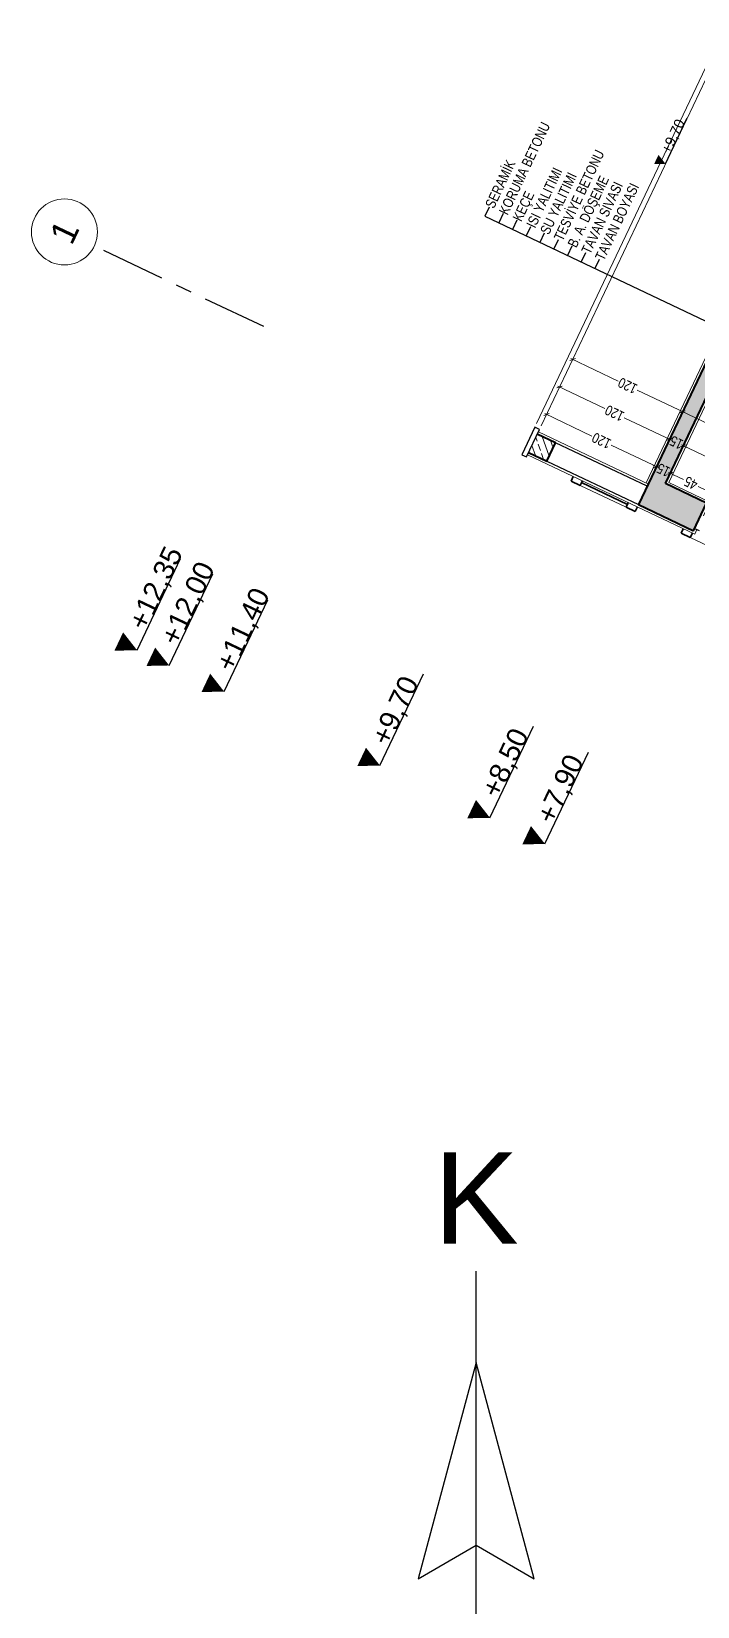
# Model space of a CAD drawing. Extents: x 190767 to 199252, y -247561 to -244711.
# Drawn here: x 191814 to 192033, y -247165 to -246648 of the extents above; entities that cross this region are included whole.
import ezdxf
from ezdxf.enums import TextEntityAlignment as Align

# ---------------------------------------------------------------- set-up
doc = ezdxf.new("R2010")
doc.units = 0
doc.header["$MEASUREMENT"] = 0
doc.linetypes.add('DUZ', pattern=[500, 500])
doc.linetypes.add('Grid Line', pattern=[111.125, 63.5, -15.875, 15.875, -15.875])
doc.layers.get('0').update_dxf_attribs({"linetype": 'CONTINUOUS'})
doc.layers.get('Defpoints').update_dxf_attribs({"linetype": 'CONTINUOUS'})
for name, color, linetype in [('Aks', 7, 'CONTINUOUS'), ('Duvar', 7, 'CONTINUOUS'), ('KOT', 1, 'CONTINUOUS'), ('MKDU0', 50, 'CONTINUOUS'), ('YAZI', 7, 'CONTINUOUS')]:
    doc.layers.add(name, color=color, linetype=linetype)
for name, color, linetype, lineweight in [('AKS TOPU', 54, 'CONTINUOUS', 9), ('BETONARME', 246, 'CONTINUOUS', 40), ('CAMEKAN-KESİM', 232, 'CONTINUOUS', 30), ('HARPUŞTA', 232, 'CONTINUOUS', 13), ('HARPUŞTA - KESİM', 232, 'CONTINUOUS', 30), ('KAPLAMA', 205, 'CONTINUOUS', 13), ('KAPLAMA-KESİM', 3, 'CONTINUOUS', 30), ('SIVA', 7, 'DUZ', 20), ('TARAMA', 4, 'CONTINUOUS', 9), ('ÖLÇÜ - İÇ', 144, 'CONTINUOUS', 9)]:
    doc.layers.add(name, color=color, linetype=linetype, lineweight=lineweight)
doc.styles.add('Arial_3', font='arial.ttf', dxfattribs={"height": 22.5})
doc.styles.get("Standard").update_dxf_attribs({"font": 'arial.ttf'})
doc.styles.add('YAZI DAR-08', font='arial.ttf', dxfattribs={"width": 0.8})
doc.styles.add('YAZI STANDART', font='arial.ttf')
doc.dimstyles.new('1-50 İÇ ÖLÇÜ', dxfattribs={"dimscale": 0, "dimtxt": 10, "dimasz": 4, "dimexe": 2, "dimexo": 0, "dimgap": 2, "dimtad": 0, "dimdec": 0, "dimtxsty": 'YAZI DAR-08', "dimblk": 'OBLIQUE', "dimcen": 0, "dimdle": 2, "dimclrd": 256, "dimclre": 256, "dimclrt": 256, "dimadec": 0, "dimazin": 0, "dimtfac": 1, "dimtdec": 0, "dimtmove": 1, "dimatfit": 3, "dimldrblk": 'OBLIQUE', "dimfxl": 0, "dimlwd": -1, "dimlwe": -1, "dimarcsym": 0})

# ---------------------------------------------------------------- blocks, each defined once
blk = doc.blocks.new('fm-kot')
at = {"linetype": 'Continuous'}
blk.add_line((0, 0), (50, 0), dxfattribs=at)
blk.add_lwpolyline([(0, 0, 0, 10, 0), (0, 10, 10, 10, 0)], format="xyseb", dxfattribs=at)
blk.add_attdef('ENTERTEXT:', (10, 1), '', height=10)
blk = doc.blocks.new('_OBLIQUE')
at = {"linetype": 'ByBlock'}
for p, q in [((-0.5, -0.5), (0.5, 0.5)), ((0, 0), (0, 0))]:
    blk.add_line(p, q, dxfattribs=at)
blk = doc.blocks.new('*D42')
at = {"layer": 'Defpoints', "color": 0, "transparency": 16777216}
for p in [(522.6, 1443.7), (522.6, 1323.7), (522.6, 1323.7)]:
    blk.add_point(p, dxfattribs=at)
at = {"layer": 'ÖLÇÜ - İÇ', "transparency": 16777216}
for p, q in [((522.6, 1443.7), (520.6, 1443.7)), ((522.6, 1445.7), (522.6, 1394.2)), ((522.6, 1321.7), (522.6, 1373.3)), ((522.6, 1323.7), (520.6, 1323.7))]:
    blk.add_line(p, q, dxfattribs=at)
at = {"layer": 'ÖLÇÜ - İÇ', "transparency": 16777216, "xscale": 4, "yscale": 4, "zscale": 4}
for p, rotation in [((522.6, 1443.7), 90), ((522.6, 1323.7), 270)]:
    blk.add_blockref('_OBLIQUE', p, dxfattribs=dict(at, rotation=rotation))
at = {"layer": 'ÖLÇÜ - İÇ', "transparency": 16777216, "insert": (522.6, 1383.7), "char_height": 10, "attachment_point": 5, "rotation": 90, "style": 'YAZI DAR-08'}
blk.add_mtext('120', dxfattribs=at)
blk = doc.blocks.new('*D43')
at = {"layer": 'Defpoints', "color": 0, "transparency": 16777216}
for p in [(522.6, 1323.7), (522.6, 1308.7), (522.6, 1308.7)]:
    blk.add_point(p, dxfattribs=at)
at = {"layer": 'ÖLÇÜ - İÇ', "transparency": 16777216}
for p, q in [((522.6, 1323.7), (520.6, 1323.7)), ((522.6, 1323.7), (522.6, 1327.7)), ((522.6, 1323.7), (522.6, 1323.6)), ((522.6, 1308.7), (520.6, 1308.7)), ((522.6, 1308.7), (522.6, 1308.9)), ((522.6, 1308.7), (522.6, 1304.7))]:
    blk.add_line(p, q, dxfattribs=at)
at = {"layer": 'ÖLÇÜ - İÇ', "transparency": 16777216, "xscale": 4, "yscale": 4, "zscale": 4}
for p, rotation in [((522.6, 1323.7), 270), ((522.6, 1308.7), 90)]:
    blk.add_blockref('_OBLIQUE', p, dxfattribs=dict(at, rotation=rotation))
at = {"layer": 'ÖLÇÜ - İÇ', "transparency": 16777216, "insert": (522.6, 1316.2), "char_height": 10, "attachment_point": 5, "rotation": 90, "style": 'YAZI DAR-08'}
blk.add_mtext('15', dxfattribs=at)
blk = doc.blocks.new('*D44')
at = {"layer": 'Defpoints', "color": 0, "transparency": 16777216}
for p in [(522.6, 1308.7), (522.6, 1263.7), (522.6, 1263.7)]:
    blk.add_point(p, dxfattribs=at)
at = {"layer": 'ÖLÇÜ - İÇ', "transparency": 16777216}
for p, q in [((522.6, 1310.7), (522.6, 1294.2)), ((522.6, 1308.7), (524.6, 1308.7)), ((522.6, 1261.7), (522.6, 1278.3)), ((522.6, 1263.7), (520.6, 1263.7))]:
    blk.add_line(p, q, dxfattribs=at)
at = {"layer": 'ÖLÇÜ - İÇ', "transparency": 16777216, "xscale": 4, "yscale": 4, "zscale": 4}
for p, rotation in [((522.6, 1308.7), 90), ((522.6, 1263.7), 270)]:
    blk.add_blockref('_OBLIQUE', p, dxfattribs=dict(at, rotation=rotation))
at = {"layer": 'ÖLÇÜ - İÇ', "transparency": 16777216, "insert": (522.6, 1286.2), "char_height": 10, "attachment_point": 5, "rotation": 90, "style": 'YAZI DAR-08'}
blk.add_mtext('45', dxfattribs=at)
blk = doc.blocks.new('*D55')
at = {"layer": 'Defpoints', "color": 0, "transparency": 16777216}
for p in [(552.6, 1443.7), (552.6, 1323.7), (552.6, 1323.7)]:
    blk.add_point(p, dxfattribs=at)
at = {"layer": 'ÖLÇÜ - İÇ', "transparency": 16777216}
for p, q in [((552.6, 1443.7), (550.6, 1443.7)), ((552.6, 1445.7), (552.6, 1394.2)), ((552.6, 1321.7), (552.6, 1373.3)), ((552.6, 1323.7), (550.6, 1323.7))]:
    blk.add_line(p, q, dxfattribs=at)
at = {"layer": 'ÖLÇÜ - İÇ', "transparency": 16777216, "xscale": 4, "yscale": 4, "zscale": 4}
for p, rotation in [((552.6, 1443.7), 90), ((552.6, 1323.7), 270)]:
    blk.add_blockref('_OBLIQUE', p, dxfattribs=dict(at, rotation=rotation))
at = {"layer": 'ÖLÇÜ - İÇ', "transparency": 16777216, "insert": (552.6, 1383.7), "char_height": 10, "attachment_point": 5, "rotation": 90, "style": 'YAZI DAR-08'}
blk.add_mtext('120', dxfattribs=at)
blk = doc.blocks.new('*D56')
at = {"layer": 'Defpoints', "color": 0, "transparency": 16777216}
for p in [(552.6, 1323.7), (552.6, 1308.7), (552.6, 1308.7)]:
    blk.add_point(p, dxfattribs=at)
at = {"layer": 'ÖLÇÜ - İÇ', "transparency": 16777216}
for p, q in [((552.6, 1323.7), (550.6, 1323.7)), ((552.6, 1323.7), (552.6, 1327.7)), ((552.6, 1323.7), (552.6, 1323.6)), ((552.6, 1308.7), (550.6, 1308.7)), ((552.6, 1308.7), (552.6, 1308.9)), ((552.6, 1308.7), (552.6, 1304.7))]:
    blk.add_line(p, q, dxfattribs=at)
at = {"layer": 'ÖLÇÜ - İÇ', "transparency": 16777216, "xscale": 4, "yscale": 4, "zscale": 4}
for p, rotation in [((552.6, 1323.7), 270), ((552.6, 1308.7), 90)]:
    blk.add_blockref('_OBLIQUE', p, dxfattribs=dict(at, rotation=rotation))
at = {"layer": 'ÖLÇÜ - İÇ', "transparency": 16777216, "insert": (552.6, 1316.2), "char_height": 10, "attachment_point": 5, "rotation": 90, "style": 'YAZI DAR-08'}
blk.add_mtext('15', dxfattribs=at)
blk = doc.blocks.new('*D57')
at = {"layer": 'Defpoints', "color": 0, "transparency": 16777216}
for p in [(552.6, 1308.7), (552.6, 973.7), (552.6, 973.7)]:
    blk.add_point(p, dxfattribs=at)
at = {"layer": 'ÖLÇÜ - İÇ', "transparency": 16777216}
for p, q in [((552.6, 1310.7), (552.6, 1152.1)), ((552.6, 1308.7), (554.6, 1308.7)), ((552.6, 971.7), (552.6, 1130.4)), ((552.6, 973.7), (550.6, 973.7))]:
    blk.add_line(p, q, dxfattribs=at)
at = {"layer": 'ÖLÇÜ - İÇ', "transparency": 16777216, "xscale": 4, "yscale": 4, "zscale": 4}
for p, rotation in [((552.6, 1308.7), 90), ((552.6, 973.7), 270)]:
    blk.add_blockref('_OBLIQUE', p, dxfattribs=dict(at, rotation=rotation))
at = {"layer": 'ÖLÇÜ - İÇ', "transparency": 16777216, "insert": (552.6, 1141.2), "char_height": 10, "attachment_point": 5, "rotation": 90, "style": 'YAZI DAR-08'}
blk.add_mtext('335', dxfattribs=at)
blk = doc.blocks.new('*D65')
at = {"layer": 'Defpoints', "color": 0, "transparency": 16777216}
for p in [(582.6, 1443.7), (582.6, 1323.7), (582.6, 1323.7)]:
    blk.add_point(p, dxfattribs=at)
at = {"layer": 'ÖLÇÜ - İÇ', "transparency": 16777216}
for p, q in [((582.6, 1443.7), (580.6, 1443.7)), ((582.6, 1445.7), (582.6, 1394.2)), ((582.6, 1321.7), (582.6, 1373.3)), ((582.6, 1323.7), (580.6, 1323.7))]:
    blk.add_line(p, q, dxfattribs=at)
at = {"layer": 'ÖLÇÜ - İÇ', "transparency": 16777216, "xscale": 4, "yscale": 4, "zscale": 4}
for p, rotation in [((582.6, 1443.7), 90), ((582.6, 1323.7), 270)]:
    blk.add_blockref('_OBLIQUE', p, dxfattribs=dict(at, rotation=rotation))
at = {"layer": 'ÖLÇÜ - İÇ', "transparency": 16777216, "insert": (582.6, 1383.7), "char_height": 10, "attachment_point": 5, "rotation": 90, "style": 'YAZI DAR-08'}
blk.add_mtext('120', dxfattribs=at)
blk = doc.blocks.new('*D66')
at = {"layer": 'Defpoints', "color": 0, "transparency": 16777216}
for p in [(582.6, 1323.7), (582.6, 973.7), (582.6, 973.7)]:
    blk.add_point(p, dxfattribs=at)
at = {"layer": 'ÖLÇÜ - İÇ', "transparency": 16777216}
for p, q in [((582.6, 1325.7), (582.6, 1159.6)), ((582.6, 1323.7), (584.6, 1323.7)), ((582.6, 971.7), (582.6, 1137.9)), ((582.6, 973.7), (580.6, 973.7))]:
    blk.add_line(p, q, dxfattribs=at)
at = {"layer": 'ÖLÇÜ - İÇ', "transparency": 16777216, "xscale": 4, "yscale": 4, "zscale": 4}
for p, rotation in [((582.6, 1323.7), 90), ((582.6, 973.7), 270)]:
    blk.add_blockref('_OBLIQUE', p, dxfattribs=dict(at, rotation=rotation))
at = {"layer": 'ÖLÇÜ - İÇ', "transparency": 16777216, "insert": (582.6, 1148.7), "char_height": 10, "attachment_point": 5, "rotation": 90, "style": 'YAZI DAR-08'}
blk.add_mtext('350', dxfattribs=at)
blk = doc.blocks.new('A$C68025377')
at = {"layer": 'TARAMA'}
h = blk.add_hatch(dxfattribs=at)
h.set_pattern_fill('ANSI33', color=256, scale=2, style=0)
h.set_pattern_definition([(45, (-36404.545, -4233.98), (-8.980256, 8.980256), []), (45, (-36395.564, -4233.98), (-8.980256, 8.980256), [6.35, -3.175])])
h.paths.add_polyline_path([(501.3, 1443.7), (481.3, 1443.7), (481.3, 1423.7), (501.3, 1423.7)])
h = blk.add_hatch(dxfattribs=at)
h.set_pattern_fill('ANSI33', color=256, scale=2, style=0)
h.set_pattern_definition([(45, (-19153.829, -4583.98), (-8.980256, 8.980256), []), (45, (-19144.849, -4583.98), (-8.980256, 8.980256), [6.35, -3.175])])
h.paths.add_polyline_path([(1876.3, 1263.7), (1906.3, 1263.7), (1906.3, 1308.7), (2256.3, 1308.7), (2256.3, 1263.7), (2286.3, 1263.7), (2286.3, 1323.7), (481.3, 1323.7), (481.3, 1263.7), (483.8, 1263.7), (498.8, 1263.7), (511.3, 1263.7), (511.3, 1308.7), (936.3, 1308.7), (936.3, 1263.7), (966.3, 1263.7), (966.3, 1308.7), (1391.3, 1308.7), (1391.3, 1263.7), (1421.3, 1263.7), (1421.3, 1308.7), (1876.3, 1308.7)])
at = {"layer": 'Aks', "linetype": 'Grid Line'}
blk.add_line((481.3, 1732.6), (481.3, 1917.6), dxfattribs=at)
at = {"layer": 'AKS TOPU'}
blk.add_circle((481.3, 1950.1), 32.5, dxfattribs=at)
at = {"layer": 'BETONARME'}
for p, q in [((481.3, 1443.7), (481.3, 1423.7)), ((501.3, 1423.7), (501.3, 1443.7)), ((481.3, 1423.7), (501.3, 1423.7)), ((2286.3, 1323.7), (481.3, 1323.7)), ((481.3, 1323.7), (481.3, 1263.7)), ((511.3, 1308.7), (936.3, 1308.7)), ((511.3, 1263.7), (511.3, 1308.7)), ((481.3, 1263.7), (511.3, 1263.7))]:
    blk.add_line(p, q, dxfattribs=at)
at = {"layer": 'CAMEKAN-KESİM'}
blk.add_line((483.8, 1263.7), (483.8, 1258.7), dxfattribs=at)
at = {"layer": 'Duvar'}
for p, q in [((481.3, 1423.7), (481.3, 1323.7)), ((501.3, 1323.7), (501.3, 1423.7))]:
    blk.add_line(p, q, dxfattribs=at)
at = {"layer": 'HARPUŞTA'}
for p, q in [((506.1, 1448.7), (506.1, 1443.7)), ((510.3, 1448.7), (2216.3, 1448.7)), ((2216.3, 1443.7), (510.3, 1443.7))]:
    blk.add_line(p, q, dxfattribs=at)
at = {"layer": 'HARPUŞTA - KESİM'}
for p, q in [((506.3, 1448.7), (476.3, 1448.7)), ((476.3, 1448.7), (476.3, 1443.7)), ((476.3, 1443.7), (506.3, 1443.7)), ((506.3, 1443.7), (506.3, 1448.7))]:
    blk.add_line(p, q, dxfattribs=at)
at = {"layer": 'KAPLAMA'}
for p, q in [((473.8, 1333.7), (473.8, 1383.7)), ((473.8, 973.7), (473.8, 1263.7))]:
    blk.add_line(p, q, dxfattribs=at)
at = {"layer": 'KAPLAMA-KESİM', "lineweight": 35}
for p, q in [((473.8, 1393.7), (473.8, 1383.7)), ((478.8, 1393.7), (473.8, 1393.7)), ((473.8, 1383.7), (478.8, 1383.7)), ((478.8, 1383.7), (476.8, 1383.7)), ((476.8, 1383.7), (476.8, 1333.7)), ((473.8, 1333.7), (473.8, 1323.7)), ((478.8, 1333.7), (473.8, 1333.7)), ((473.8, 1323.7), (478.8, 1323.7)), ((476.8, 1333.7), (478.8, 1333.7)), ((473.8, 1273.7), (473.8, 1263.7)), ((478.8, 1273.7), (473.8, 1273.7)), ((473.8, 1263.7), (478.8, 1263.7))]:
    blk.add_line(p, q, dxfattribs=at)
at = {"layer": 'SIVA'}
for p, q in [((478.8, 1443.7), (478.8, 1261.2)), ((503.8, 1323.7), (503.8, 1443.7)), ((2253.8, 1326.2), (503.8, 1326.2)), ((478.8, 1261.2), (483.8, 1261.2))]:
    blk.add_line(p, q, dxfattribs=at)
blk.add_lwpolyline([(498.8, 1261.2), (513.8, 1261.2), (513.8, 1306.2), (933.8, 1306.2), (933.8, 1261.2), (968.8, 1261.2), (968.8, 1306.2), (1388.8, 1306.2), (1388.8, 1261.2), (1423.8, 1261.2), (1423.8, 1306.2), (1873.8, 1306.2), (1873.8, 1261.2), (1908.8, 1261.2), (1908.8, 1306.2), (2253.8, 1306.2), (2253.8, 1261.2), (2263.8, 1261.2), (2263.8, 973.7)], dxfattribs=at)
at = {"layer": 'YAZI'}
for p, q in [((673, 1582.3), (673, 1308.7)), ((683, 1582.3), (673, 1582.3)), ((683, 1567.3), (673, 1567.3)), ((683, 1552.3), (673, 1552.3)), ((683, 1537.3), (673, 1537.3)), ((683, 1522.3), (673, 1522.3)), ((683, 1507.3), (673, 1507.3)), ((683, 1492.3), (673, 1492.3)), ((683, 1477.3), (673, 1477.3)), ((683, 1462.3), (673, 1462.3))]:
    blk.add_line(p, q, dxfattribs=at)
at = {"layer": 'KOT'}
ref = blk.add_blockref('fm-kot', (139.8, 1708.7), dxfattribs=dict(at, xscale=2, yscale=2, zscale=2))
ref.add_attrib('ENTERTEXT:', '+12,35', (159.8, 1708.7), dxfattribs={"layer": '0', "height": 20})
ref = blk.add_blockref('fm-kot', (139.8, 1673.7), dxfattribs=dict(at, xscale=2, yscale=2, zscale=2))
ref.add_attrib('ENTERTEXT:', '+12,00', (159.8, 1673.7), dxfattribs={"layer": '0', "height": 20})
ref = blk.add_blockref('fm-kot', (139.8, 1613.7), dxfattribs=dict(at, xscale=2, yscale=2, zscale=2))
ref.add_attrib('ENTERTEXT:', '+11,40', (159.8, 1613.7), dxfattribs={"layer": '0', "height": 20})
ref = blk.add_blockref('fm-kot', (139.8, 1443.7), dxfattribs=dict(at, xscale=2, yscale=2, zscale=2))
ref.add_attrib('ENTERTEXT:', '+9,70', (159.8, 1443.7), dxfattribs={"layer": '0', "height": 20})
ref = blk.add_blockref('fm-kot', (796, 1443.7), dxfattribs=at)
ref.add_attrib('ENTERTEXT:', '+9,70', (806, 1443.7), dxfattribs={"layer": '0', "height": 10})
ref = blk.add_blockref('fm-kot', (139.8, 1323.7), dxfattribs=dict(at, xscale=2, yscale=2, zscale=2))
ref.add_attrib('ENTERTEXT:', '+8,50', (159.8, 1323.7), dxfattribs={"layer": '0', "height": 20})
ref = blk.add_blockref('fm-kot', (139.8, 1263.7), dxfattribs=dict(at, xscale=2, yscale=2, zscale=2))
ref.add_attrib('ENTERTEXT:', '+7,90', (159.8, 1263.7), dxfattribs={"layer": '0', "height": 20})
at = {"layer": 'AKS TOPU', "style": 'Arial_3'}
blk.add_text('1', height=25, dxfattribs=at).set_placement((481.3, 1950.1), align=Align.MIDDLE_CENTER)
at = {"layer": 'YAZI', "style": 'YAZI DAR-08', "width": 0.8}
for s, p in [('SERAMİK', (683, 1582.3)), ('KORUMA BETONU', (683, 1567.3)), ('KEÇE', (683, 1552.3)), ('ISI YALITIMI', (683, 1537.3)), ('SU YALITIMI', (683, 1522.3)), ('TESVİYE BETONU', (683, 1507.3)), ('B. A. DÖŞEME', (683, 1492.3)), ('TAVAN SIVASI', (683, 1477.3)), ('TAVAN BOYASI', (683, 1462.3))]:
    blk.add_text(s, height=10, dxfattribs=at).set_placement(p, align=Align.MIDDLE_LEFT)
at = {"layer": 'ÖLÇÜ - İÇ'}
for p1, p2, picture, middle in [((522.6, 1443.7), (522.6, 1323.7), '*D42', (522.6, 1383.7)), ((552.6, 1443.7), (552.6, 1323.7), '*D55', (552.6, 1383.7)), ((582.6, 1443.7), (582.6, 1323.7), '*D65', (582.6, 1383.7))]:
    dim = blk.add_aligned_dim(p1=p1, p2=p2, distance=0, dimstyle='1-50 İÇ ÖLÇÜ', override={"dimscale": 1}, dxfattribs=at)
    dim.commit()
    dim.dimension.update_dxf_attribs({"geometry": picture, "text_midpoint": middle})
for base, p1, p2, picture, middle in [((522.6, 1308.7), (522.6, 1323.7), (522.6, 1308.7), '*D43', (522.6, 1316.2)), ((552.6, 1308.7), (552.6, 1323.7), (552.6, 1308.7), '*D56', (552.6, 1316.2)), ((582.6, 973.7), (582.6, 1323.7), (582.6, 973.7), '*D66', (582.6, 1148.7)), ((522.6, 1263.7), (522.6, 1308.7), (522.6, 1263.7), '*D44', (522.6, 1286.2)), ((552.6, 973.7), (552.6, 1308.7), (552.6, 973.7), '*D57', (552.6, 1141.2))]:
    dim = blk.add_linear_dim(base=base, p1=p1, p2=p2, angle=90, dimstyle='1-50 İÇ ÖLÇÜ', override={"dimscale": 1}, dxfattribs=at)
    dim.commit()
    dim.dimension.update_dxf_attribs({"geometry": picture, "text_midpoint": middle})

msp = doc.modelspace()

# ---------------------------------------------------------------- linework, layer by layer
at = {"layer": 'MKDU0', "ltscale": 0.03}
msp.add_line((191959.87, -247295.14), (191959.87, -247055.14), dxfattribs=at)
msp.add_lwpolyline([(191940.85, -247156.12), (191959.87, -247145.14), (191978.89, -247156.12), (191959.87, -247085.14)], close=True, dxfattribs=at)

# ---------------------------------------------------------------- block references
at = {"layer": 'MKDU0', "ltscale": 0.03, "xscale": 0.3332999999999999, "yscale": 0.3332999999999999, "zscale": 0.3332999999999999, "rotation": 64.60793727553778}
msp.add_blockref('A$C68025377', (192342.98, -247137.58), dxfattribs=at)

# ---------------------------------------------------------------- texts
at = {"layer": 'MKDU0', "ltscale": 0.03, "style": 'YAZI STANDART'}
msp.add_text('K', height=30, rotation=360, dxfattribs=at).set_placement((191959.87, -247055.14), align=Align.BOTTOM_CENTER)

doc.saveas('drawing.dxf')
